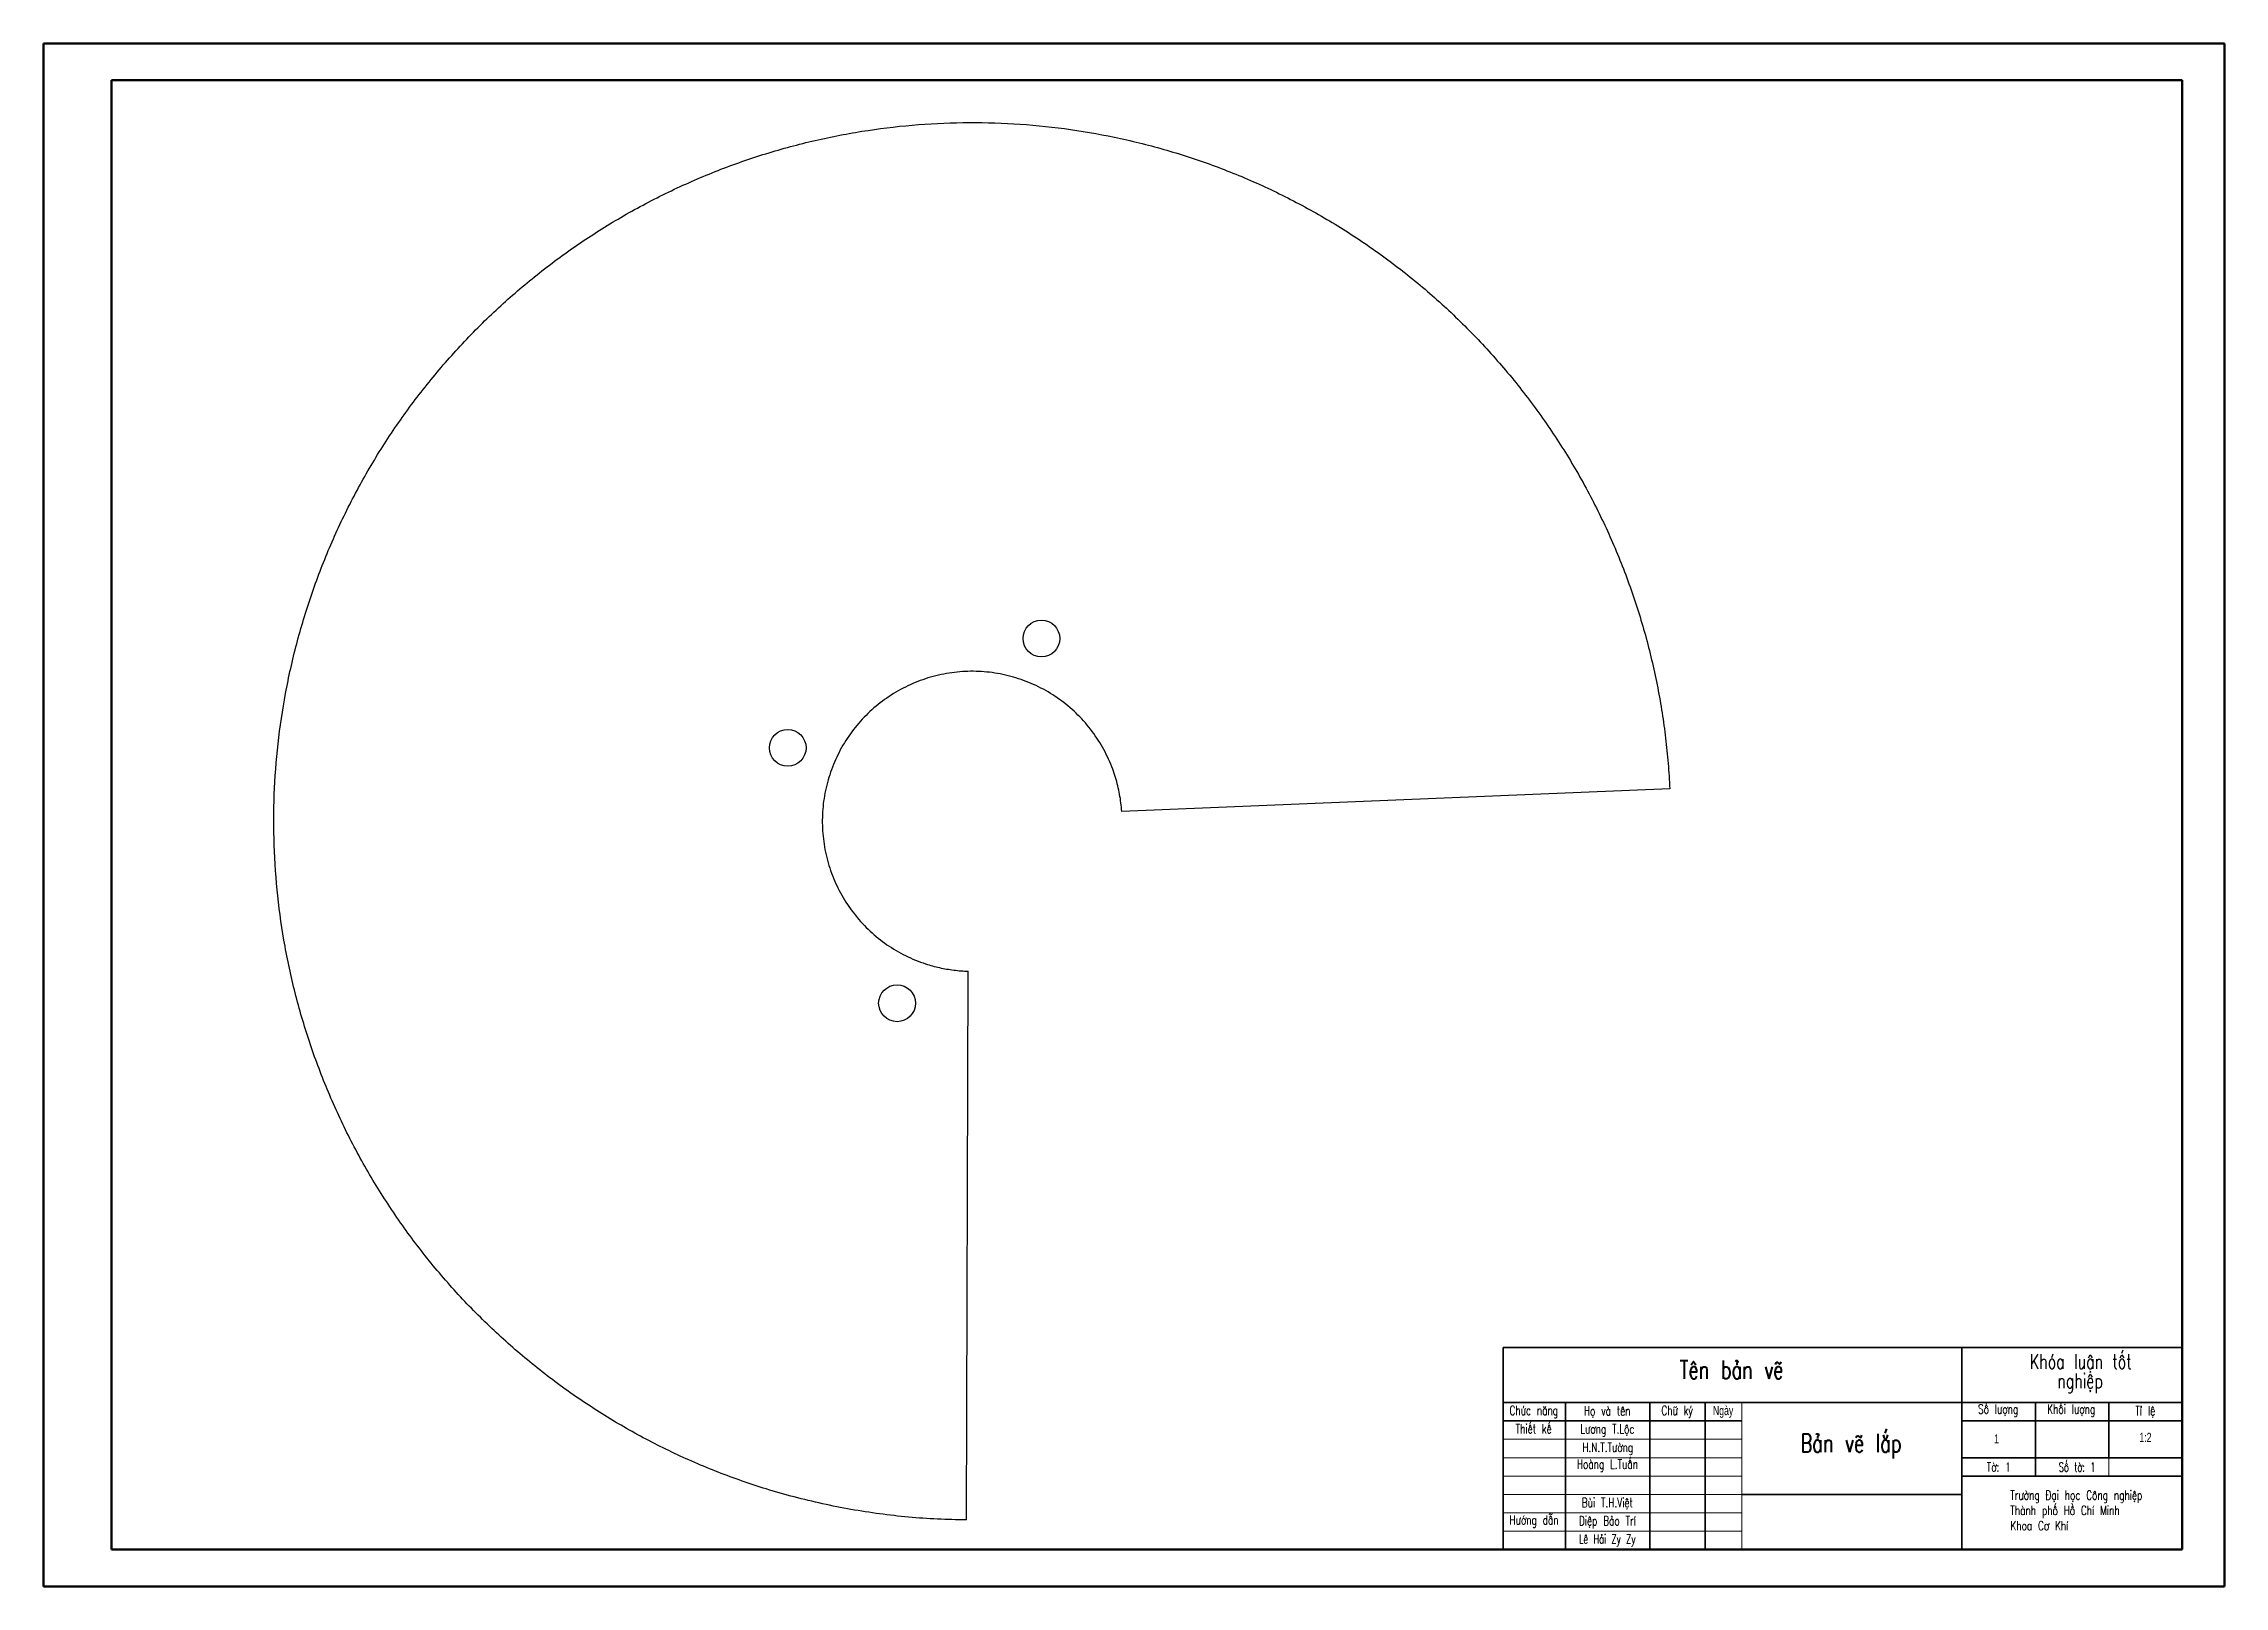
# Model space of a CAD drawing. Header units: millimetres. Extents: x 0 to 594, y 0 to 420.
import ezdxf

# ---------------------------------------------------------------- set-up
doc = ezdxf.new("R2010")
doc.units = ezdxf.units.MM
doc.styles.add('SLDTEXTSTYLE0', font='TXT', dxfattribs={"width": 0.710611, "bigfont": 'bigfont'})
doc.styles.add('SLDTEXTSTYLE1', font='TXT', dxfattribs={"width": 0.657958, "bigfont": 'bigfont'})
doc.styles.add('SLDTEXTSTYLE2', font='TXT', dxfattribs={"width": 0.710611})

msp = doc.modelspace()

# ---------------------------------------------------------------- linework, layer by layer
at = {"color": 7, "linetype": 'Continuous', "lineweight": 50}
for p, q in [((0, 420), (594, 420)), ((0, 420), (0, 0)), ((594, 420), (594, 0)), ((18.53, 410.03), (582.53, 410.03)), ((18.53, 410.03), (18.53, 10.03)), ((582.53, 410.03), (582.53, 10.03)), ((18.53, 10.03), (582.53, 10.03)), ((0, 0), (594, 0))]:
    msp.add_line(p, q, dxfattribs=at)
at = {"color": 7, "linetype": 'Continuous', "lineweight": 25}
for p, q in [((442.94, 217.15), (293.66, 210.96)), ((251.37, 18.07), (251.83, 167.48))]:
    msp.add_line(p, q, dxfattribs=at)
at = {"color": 7, "linetype": 'Continuous', "lineweight": 35}
for p, q in [((397.53, 65.03), (582.53, 65.03)), ((397.53, 10.03), (397.53, 65.03)), ((522.53, 65.03), (522.53, 10.03)), ((397.53, 50.03), (582.53, 50.03)), ((414.53, 10.03), (414.53, 50.03)), ((437.53, 10.03), (437.53, 50.03)), ((452.53, 10.03), (452.53, 50.03)), ((542.53, 50.03), (542.53, 30.03)), ((562.53, 50.03), (562.53, 35.03)), ((397.53, 45.03), (462.53, 45.03)), ((522.53, 45.03), (582.53, 45.03)), ((522.53, 35.03), (582.53, 35.03)), ((522.53, 30.03), (582.53, 30.03)), ((462.53, 25.03), (522.53, 25.03))]:
    msp.add_line(p, q, dxfattribs=at)
at = {"color": 7, "linetype": 'Continuous', "lineweight": 18}
for p, q in [((582.53, 65.03), (582.53, 50.03)), ((397.53, 50.03), (582.53, 50.03)), ((462.53, 10.03), (462.53, 50.03)), ((582.53, 50.03), (582.53, 45.03)), ((522.53, 45.03), (582.53, 45.03)), ((582.53, 45.03), (582.53, 40.03)), ((397.53, 40.03), (462.53, 40.03)), ((582.53, 40.03), (582.53, 35.03)), ((397.53, 35.03), (462.53, 35.03)), ((397.53, 30.03), (462.53, 30.03)), ((562.53, 35.03), (562.53, 30.03)), ((582.53, 35.03), (582.53, 30.03)), ((582.53, 30.03), (582.53, 25.03)), ((397.53, 25.03), (462.53, 25.03)), ((582.53, 25.03), (582.53, 20.03)), ((397.53, 20.03), (462.53, 20.03)), ((582.53, 20.03), (582.53, 15.03)), ((397.53, 15.03), (462.53, 15.03)), ((582.53, 15.03), (582.53, 10.03)), ((397.53, 10.03), (414.53, 10.03)), ((414.53, 10.03), (437.53, 10.03)), ((437.53, 10.03), (452.53, 10.03)), ((452.53, 10.03), (462.53, 10.03)), ((462.53, 10.03), (522.53, 10.03)), ((522.53, 10.03), (542.53, 10.03)), ((542.53, 10.03), (562.53, 10.03)), ((562.53, 10.03), (582.53, 10.03))]:
    msp.add_line(p, q, dxfattribs=at)
for centre, radius in [((271.78, 258.04), 5), ((202.68, 228.29), 5), ((232.46, 158.74), 5.01)]:
    msp.add_circle(centre, radius)
at = {"color": 7, "linetype": 'Continuous', "lineweight": 25}
for points, knots in [([(251.37, 18.07), (248.74, 18.13), (243.46, 18.23), (235.57, 18.81), (227.71, 19.69), (219.89, 20.9), (212.13, 22.44), (204.43, 24.29), (194.93, 27.01), (183.71, 30.92), (171, 36.42), (158.72, 42.84), (146.94, 50.12), (135.72, 58.25), (125.12, 67.17), (115.2, 76.83), (106, 87.2), (97.59, 98.2), (89.99, 109.79), (83.26, 121.89), (77.43, 134.46), (72.52, 147.42), (68.57, 160.69), (65.6, 174.22), (63.62, 187.93), (62.64, 201.75), (62.67, 215.61), (63.71, 229.42), (65.74, 243.12), (68.77, 256.64), (72.77, 269.9), (77.73, 282.84), (83.61, 295.38), (90.39, 307.46), (98.03, 319.02), (106.5, 329.98), (115.73, 340.31), (125.69, 349.94), (136.33, 358.81), (147.58, 366.89), (159.39, 374.13), (171.7, 380.49), (184.44, 385.94), (197.54, 390.45), (210.93, 394), (224.54, 396.56), (238.31, 398.13), (252.15, 398.68), (265.99, 398.24), (279.77, 396.78), (293.4, 394.33), (306.82, 390.9), (319.96, 386.5), (332.74, 381.15), (345.1, 374.89), (356.97, 367.74), (368.28, 359.76), (378.99, 350.97), (389.03, 341.42), (398.35, 331.17), (406.9, 320.27), (414.64, 308.78), (421.52, 296.76), (427.5, 284.26), (431.72, 273.52), (434.62, 264.75), (436.55, 258.11), (438.24, 251.39), (439.69, 244.62), (440.89, 237.8), (441.83, 230.95), (442.55, 224.06), (442.81, 219.45), (442.94, 217.15)], [0, 0, 0, 0, 0.008929, 0.01786, 0.02679, 0.035717, 0.044648, 0.053578, 0.062508, 0.078133, 0.093757, 0.109382, 0.125007, 0.140632, 0.156256, 0.171881, 0.187506, 0.20313, 0.218755, 0.23438, 0.250004, 0.265629, 0.281254, 0.296878, 0.312503, 0.328128, 0.343753, 0.359377, 0.375002, 0.390627, 0.406251, 0.421876, 0.437501, 0.453125, 0.46875, 0.484375, 0.499999, 0.515624, 0.531249, 0.546874, 0.562498, 0.578123, 0.593748, 0.609372, 0.624997, 0.640622, 0.656246, 0.671871, 0.687496, 0.70312, 0.718745, 0.73437, 0.749995, 0.765619, 0.781244, 0.796869, 0.812493, 0.828118, 0.843743, 0.859367, 0.874992, 0.890617, 0.906241, 0.921866, 0.937491, 0.945305, 0.953118, 0.960932, 0.968745, 0.976559, 0.984373, 0.992186, 1, 1, 1, 1]), ([(293.66, 210.96), (293.6, 211.74), (293.47, 213.31), (293.1, 215.64), (292.61, 217.94), (291.99, 220.22), (290.86, 223.57), (288.9, 227.88), (285.71, 232.85), (281.84, 237.31), (277.36, 241.17), (272.38, 244.34), (266.99, 246.77), (261.3, 248.39), (255.45, 249.18), (249.54, 249.12), (243.7, 248.21), (238.05, 246.46), (232.72, 243.93), (227.8, 240.65), (223.4, 236.7), (219.62, 232.16), (216.54, 227.12), (214.21, 221.68), (212.68, 215.98), (212, 210.11), (212.16, 204.2), (213.17, 198.38), (215.02, 192.76), (217.64, 187.47), (221.01, 182.61), (225.03, 178.28), (229.64, 174.58), (234.73, 171.59), (238.99, 169.85), (242.13, 168.91), (244.03, 168.43), (245.96, 168.05), (247.91, 167.76), (249.86, 167.56), (251.17, 167.51), (251.83, 167.48)], [0, 0, 0, 0, 0.012506, 0.025017, 0.03752, 0.050034, 0.06254, 0.093787, 0.125034, 0.156281, 0.187528, 0.218775, 0.250022, 0.281269, 0.312516, 0.343763, 0.37501, 0.406257, 0.437505, 0.468752, 0.499999, 0.531246, 0.562493, 0.59374, 0.624987, 0.656234, 0.687481, 0.718728, 0.749975, 0.781222, 0.812469, 0.843716, 0.874963, 0.906211, 0.937458, 0.947877, 0.958307, 0.968729, 0.979148, 0.989576, 1, 1, 1, 1])]:
    msp.add_open_spline(points, degree=3, knots=knots, dxfattribs=at)

# ---------------------------------------------------------------- texts
at = {"color": 7, "linetype": 'Continuous', "lineweight": 0}
for s, insert, char_height, attachment_point, style in [('Tên bản vẽ', (459.73, 61.47), 5, 2, 'SLDTEXTSTYLE0'), ('Khóa luận tốt', (554.86, 63.19), 4, 2, 'SLDTEXTSTYLE0'), ('nghiệp', (554.68, 57.94), 4, 2, 'SLDTEXTSTYLE0'), ('Chức năng', (405.9, 49.15), 2.5, 2, 'SLDTEXTSTYLE0'), ('Họ và tên', (425.9, 49.03), 2.5, 2, 'SLDTEXTSTYLE0'), ('Chữ ký', (444.94, 49.15), 2.5, 2, 'SLDTEXTSTYLE0'), ('Ngày', (457.46, 49.12), 2.5, 2, 'SLDTEXTSTYLE2'), ('Số lượng', (532.39, 49.51), 2.5, 2, 'SLDTEXTSTYLE0'), ('Khối lượng', (552.29, 49.51), 2.5, 2, 'SLDTEXTSTYLE0'), ('Tỉ lệ', (572.46, 49.06), 2.5, 2, 'SLDTEXTSTYLE0'), ('Thiết kế', (405.86, 44.14), 2.5, 2, 'SLDTEXTSTYLE0'), ('Lương T.Lộc', (425.94, 44.12), 2.5, 2, 'SLDTEXTSTYLE0'), ('Bản vẽ lắp', (492.29, 41.49), 5, 2, 'SLDTEXTSTYLE0'), ('1:2', (572.5, 41.8), 2.5, 2, 'SLDTEXTSTYLE2'), ('H.N.T.Tường', (426.04, 39.12), 2.5, 2, 'SLDTEXTSTYLE0'), ('1', (532.61, 41.41), 2.5, 3, 'SLDTEXTSTYLE2'), ('Hoàng L.Tuấn', (425.97, 34.51), 2.5, 2, 'SLDTEXTSTYLE0'), ('Tờ: 1', (532.54, 33.75), 2.5, 2, 'SLDTEXTSTYLE0'), ('Số tờ: 1', (553.88, 33.72), 2.5, 2, 'SLDTEXTSTYLE1'), ('Bùi T.H.Việt', (425.92, 24.06), 2.5, 2, 'SLDTEXTSTYLE0'), ('Trường Đại học Công nghiệp', (535.71, 26.08), 2.5, 1, 'SLDTEXTSTYLE0'), ('Hướng dẫn', (405.96, 19.31), 2.5, 2, 'SLDTEXTSTYLE0'), ('Diệp Bảo Trí', (425.95, 19.1), 2.5, 2, 'SLDTEXTSTYLE0'), ('Thành phố Hồ Chí Minh', (535.71, 21.93), 2.5, 1, 'SLDTEXTSTYLE0'), ('Lê Hải Zy Zy', (425.91, 14.15), 2.5, 2, 'SLDTEXTSTYLE1'), ('Khoa Cơ Khí', (535.71, 17.78), 2.5, 1, 'SLDTEXTSTYLE0')]:
    msp.add_mtext(s, dxfattribs=dict(at, insert=insert, char_height=char_height, attachment_point=attachment_point, style=style))

doc.saveas('drawing.dxf')
